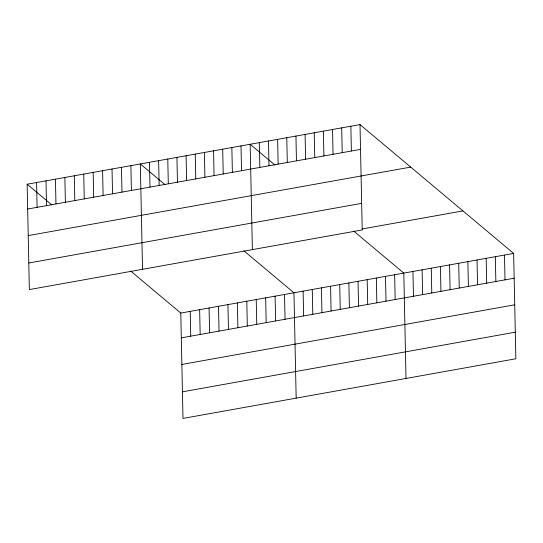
<?xml version="1.0" encoding="UTF-8"?>
<svg xmlns="http://www.w3.org/2000/svg" width="543" height="543" viewBox="0 0 543 543"><rect width="100%" height="100%" fill="white"/><g stroke="black" fill="none" stroke-linecap="round" stroke-linejoin="round"><path stroke-width="0.81" d="M360.009 124.585L362.215 229.94L29.356 289.582L27.15 184.226L360.009 124.585L513.644 253.418L515.85 358.774L182.991 418.415L180.785 313.06L130.734 271.093M27.673 209.021L360.525 149.379M28.229 235.601L410.705 167.101M28.799 262.995L361.658 203.353M362.256 228.949L462.941 210.908M180.785 313.06L513.644 253.418M181.308 337.855L514.16 278.213M181.864 364.441L514.716 304.799M182.434 391.829L515.293 332.187M274.867 164.977L250.167 144.268L252.373 249.624M353.751 231.128L403.802 273.102L406.008 378.457M165.024 184.661L140.325 163.945L142.531 269.301M243.909 250.812L293.96 292.786L296.166 398.134M27.15 184.226L51.85 204.935M504.488 255.061L505.01 279.855M495.338 256.703L495.854 281.491M486.182 258.339L486.704 283.134M477.025 259.982L477.548 284.776M467.876 261.617L468.392 286.412M458.72 263.26L459.242 288.055M449.57 264.903L450.086 289.69M440.414 266.538L440.936 291.333M431.264 268.181L431.78 292.976M422.108 269.823L422.624 294.611M412.951 271.459L413.474 296.254M394.646 274.744L395.168 299.532M385.496 276.38L386.012 301.175M376.34 278.023L376.856 302.818M367.183 279.659L367.706 304.453M358.034 281.301L358.55 306.096M350.853 126.227L351.375 151.015M348.877 282.944L349.4 307.732M341.703 127.863L342.219 152.658M339.728 284.58L340.244 309.374M332.547 129.506L333.063 154.3M330.572 286.222L331.094 311.017M323.39 131.148L323.913 155.936M321.415 287.865L321.938 312.653M314.241 132.784L314.757 157.579M312.266 289.5L312.782 314.295M305.085 134.426L305.607 159.221M303.109 291.143L303.632 315.938M295.935 136.069L296.451 160.857M286.779 137.705L287.301 162.5M284.525 294.469L285.048 319.264M277.622 139.347L278.145 164.142M275.097 296.159L275.613 320.954M268.473 140.983L268.989 165.778M265.663 297.849L266.185 322.644M259.316 142.626L259.839 167.42M256.235 299.539L256.751 324.334M246.8 301.229L247.323 326.024M241.011 145.904L241.533 170.699M237.372 302.919L237.888 327.714M231.854 147.547L232.377 172.341M227.938 304.609L228.46 329.404M222.705 149.189L223.221 173.977M218.51 306.3L219.026 331.094M213.548 150.825L214.071 175.62M209.082 307.99L209.598 332.784M204.399 152.468L204.915 177.262M199.648 309.68L200.17 334.474M195.242 154.11L195.765 178.898M190.22 311.37L190.736 336.165M186.086 155.746L186.609 180.541M176.937 157.389L177.452 182.176M167.78 159.024L168.303 183.819M158.631 160.667L159.147 185.462M149.474 162.309L149.997 187.097M130.89 165.635L131.413 190.43M121.462 167.325L121.978 192.12M112.028 169.016L112.55 193.81M102.6 170.706L103.116 195.5M93.165 172.396L93.688 197.19M83.737 174.086L84.253 198.881M74.303 175.776L74.825 200.571M64.875 177.466L65.391 202.261M55.44 179.156L55.963 203.951M46.012 180.846L46.528 205.641M36.578 182.536L37.1 207.331"/></g></svg>
